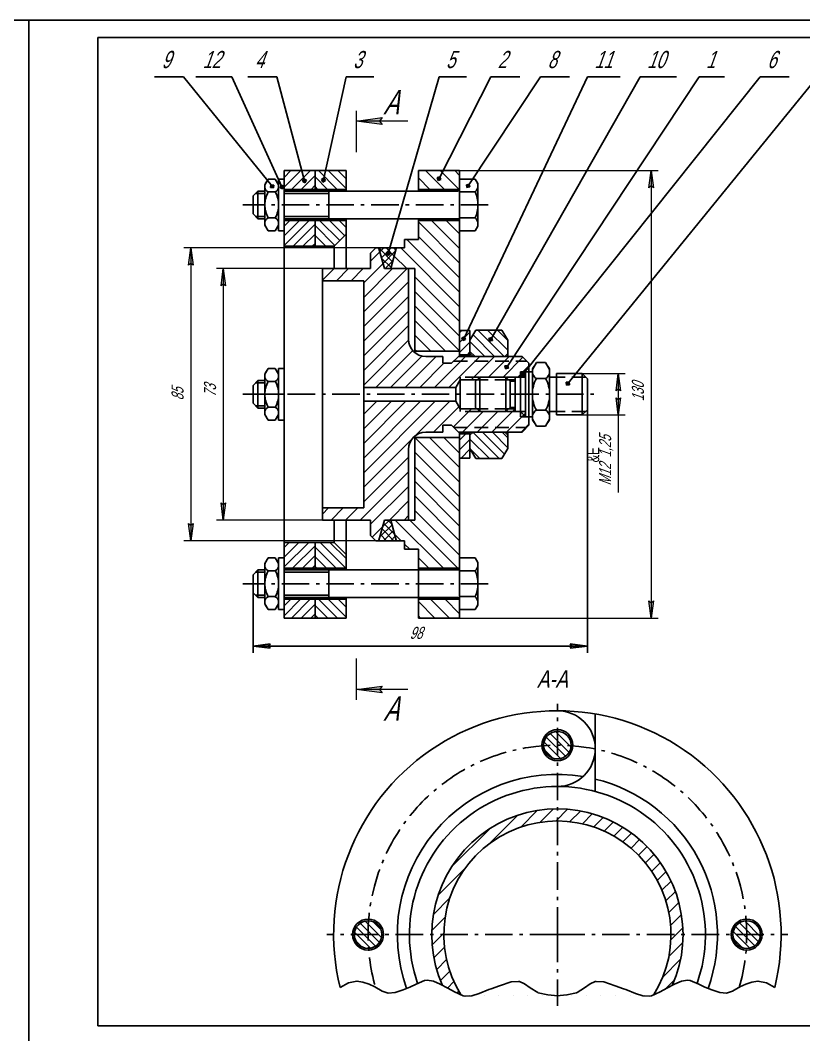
# Model space of a CAD drawing. Extents: x 0 to 841, y 0 to 594.
# Drawn here: x 418 to 645.6, y 299.4 to 594 of the extents above; entities that cross this region are included whole.
import ezdxf

# ---------------------------------------------------------------- set-up
doc = ezdxf.new("R2010")
doc.units = 0
doc.header["$MEASUREMENT"] = 0
for name, pattern in [('K5LT32768', [0]), ('K5LT32769', [0]), ('K5LT_AXLED', [13, 8, -2, 1, -2]), ('K5LT_BASIC', [0]), ('K5LT_DASHED', [6, 4, -2]), ('K5LT_REINFORCED', [0]), ('K5LT_THIN', [0]), ('K5LT_THIN_INCLUDED_TO_HATCHING', [0])]:
    doc.linetypes.add(name, pattern=pattern)
doc.layers.add('LAYER0VIEW0', color=7, linetype='Continuous')
doc.styles.add('K5_DIMSTYLE', font='win_eskd.shx', dxfattribs={"width": 0.7, "oblique": 15, "bigfont": 'b_eskd.shx'})
doc.styles.add('K5_TEXTSTYLE', font='win_eskd.shx', dxfattribs={"width": 0.7, "oblique": 15, "bigfont": 'b_eskd.shx'})
doc.styles.get("Standard").update_dxf_attribs({"font": 'cad2win.shx', "width": 0.8, "oblique": 15})
doc.dimstyles.new('K5_DIMSTYLE22', dxfattribs={"dimtxt": 3.5, "dimasz": 1, "dimexe": 2, "dimexo": 0, "dimgap": 1, "dimtad": 1, "dimtxsty": 'K5_DIMSTYLE', "dimblk1": 'K5_OUTSIDE', "dimblk2": 'K5_OUTSIDE', "dimsah": 1, "dimcen": 5, "dimdle": 5, "dimclrd": 7, "dimclre": 7, "dimclrt": 7, "dimadec": 0, "dimazin": 0, "dimtfac": 0.666, "dimtdec": 4, "dimtmove": 0, "dimatfit": 3, "dimfxl": 0, "dimtvp": 1, "dimtolj": 1, "dimtzin": 0, "dimarcsym": 0})
pattern_1 = [(-45, (0, 0), (1.4142136, 1.4142136), [])]
pattern_2 = [(45, (0, 0), (-1.4142136, 1.4142136), [])]
pattern_3 = [(45, (0, 0), (-2.12132, 2.12132), [])]
pattern_4 = [(-45, (0, 0), (1.0606602, 1.0606602), [])]

# ---------------------------------------------------------------- blocks, each defined once
blk = doc.blocks.new('*D114')
at = {"layer": 'LAYER0VIEW0'}
for points in [[(-97.14, 0), (-92.14, 0.66), (-92.64, 0)], [(-92.14, -0.66), (-92.64, 0), (-97.14, 0)], [(0, 0), (-5, 0.66), (-4.5, 0)], [(-5, -0.66), (0, 0), (-4.5, 0)]]:
    blk.add_hatch(color=7, dxfattribs=at).paths.add_polyline_path(points)
at = {"layer": 'LAYER0VIEW0', "color": 7, "linetype": 'K5LT_THIN'}
for p, q in [((0, 73.08), (0, -2)), ((-97.14, 18.08), (-97.14, -2)), ((0, 0), (-97.14, 0))]:
    blk.add_line(p, q, dxfattribs=at)
at = {"layer": 'LAYER0VIEW0', "color": 7, "linetype": 'K5LT32768'}
for p, q in [((-97.14, 0), (-92.14, 0.66)), ((-92.14, -0.66), (-97.14, 0)), ((-92.14, 0.66), (-92.64, 0)), ((-92.64, 0), (-92.14, -0.66)), ((-4.5, 0), (-5, 0.66)), ((-5, 0.66), (0, 0)), ((0, 0), (-5, -0.66)), ((-5, -0.66), (-4.5, 0))]:
    blk.add_line(p, q, dxfattribs=at)
at = {"layer": 'LAYER0VIEW0', "color": 7, "style": 'K5_TEXTSTYLE', "oblique": 20, "width": 0.7}
blk.add_text('98', height=3.5, dxfattribs=at).set_placement((-51.66, 2.07))
blk = doc.blocks.new('K5_OUTSIDE')
for points in [[(0, 0), (-5, 0.66), (-4.5, 0)], [(-5, -0.66), (0, 0), (-4.5, 0)]]:
    blk.add_hatch(color=7).paths.add_polyline_path(points)
at = {"color": 7, "linetype": 'K5LT_THIN'}
for p, q in [((0, 0), (-7, 0)), ((0, 0), (-5, 0.66)), ((-5, 0.66), (-4.5, 0)), ((-4.5, 0), (-5, -0.66)), ((-5, -0.66), (0, 0))]:
    blk.add_line(p, q, dxfattribs=at)
blk = doc.blocks.new('*L116')
at = {"layer": 'LAYER0VIEW0', "color": 7, "linetype": 'K5LT_THIN'}
for p, q in [((-25.56, 31.54), (-33.98, 31.54)), ((-25.56, 31.54), (0.19, -0.23)), ((-0.19, 0.23), (-0.28, -0.61)), ((0, 0), (-0.19, 0.23)), ((0.66, 0.14), (-0.19, 0.23)), ((0, 0), (-0.04, -0.42)), ((0.57, -0.7), (0.66, 0.14)), ((-0.28, -0.61), (0.57, -0.7)), ((-0.04, -0.42), (0.38, -0.47)), ((0.42, -0.04), (0, 0)), ((0.38, -0.47), (0.42, -0.04))]:
    blk.add_line(p, q, dxfattribs=at)
at = {"layer": 'LAYER0VIEW0', "color": 7, "style": 'K5_TEXTSTYLE', "oblique": 20, "width": 0.7}
blk.add_text('9', height=5, dxfattribs=at).set_placement((-31.98, 34.08))
blk = doc.blocks.new('*L117')
at = {"layer": 'LAYER0VIEW0', "color": 7, "linetype": 'K5LT_THIN'}
for p, q in [((-14.38, 31.68), (-24.92, 31.68)), ((-14.38, 31.68), (0.12, -0.27)), ((-0.12, 0.27), (-0.42, -0.52)), ((0, 0), (-0.15, -0.4)), ((0, 0), (-0.12, 0.27)), ((0.67, -0.03), (-0.12, 0.27)), ((-0.42, -0.52), (0.37, -0.82)), ((-0.15, -0.4), (0.25, -0.55)), ((0.4, -0.15), (0, 0)), ((0.25, -0.55), (0.4, -0.15)), ((0.37, -0.82), (0.67, -0.03))]:
    blk.add_line(p, q, dxfattribs=at)
at = {"layer": 'LAYER0VIEW0', "color": 7, "style": 'K5_TEXTSTYLE', "oblique": 20, "width": 0.7}
blk.add_text('12', height=5, dxfattribs=at).set_placement((-22.92, 34.21))
blk = doc.blocks.new('*L118')
at = {"layer": 'LAYER0VIEW0', "color": 7, "linetype": 'K5LT_THIN'}
for p, q in [((-7.91, 29.86), (-16.33, 29.86)), ((-7.91, 29.86), (0.08, -0.29)), ((-0.08, 0.29), (-0.5, -0.44)), ((0, 0), (-0.21, -0.37)), ((0, 0), (-0.08, 0.29)), ((0.66, -0.14), (-0.08, 0.29)), ((0.37, -0.21), (0, 0)), ((-0.5, -0.44), (0.23, -0.87)), ((-0.21, -0.37), (0.15, -0.58)), ((0.15, -0.58), (0.37, -0.21)), ((0.23, -0.87), (0.66, -0.14))]:
    blk.add_line(p, q, dxfattribs=at)
at = {"layer": 'LAYER0VIEW0', "color": 7, "style": 'K5_TEXTSTYLE', "oblique": 20, "width": 0.7}
blk.add_text('4', height=5, dxfattribs=at).set_placement((-14.33, 32.4))
blk = doc.blocks.new('*L119')
at = {"layer": 'LAYER0VIEW0', "color": 7, "linetype": 'K5LT_THIN'}
for p, q in [((6.53, 29.65), (-0.06, -0.29)), ((6.53, 29.65), (14.56, 29.65)), ((0.06, 0.29), (-0.65, -0.16)), ((0, 0), (-0.36, -0.23)), ((0, 0), (0.06, 0.29)), ((0.23, -0.36), (0, 0)), ((0.52, -0.42), (0.06, 0.29)), ((-0.65, -0.16), (-0.19, -0.88)), ((-0.36, -0.23), (-0.13, -0.59)), ((-0.19, -0.88), (0.52, -0.42)), ((-0.13, -0.59), (0.23, -0.36))]:
    blk.add_line(p, q, dxfattribs=at)
at = {"layer": 'LAYER0VIEW0', "color": 7, "style": 'K5_TEXTSTYLE', "oblique": 20, "width": 0.7}
blk.add_text('3', height=5, dxfattribs=at).set_placement((8.53, 32.18))
blk = doc.blocks.new('*L120')
at = {"layer": 'LAYER0VIEW0', "color": 7, "linetype": 'K5LT_THIN'}
for p, q in [((14.71, 51), (-0.08, -0.29)), ((14.71, 51), (22.74, 51)), ((0.08, 0.29), (-0.66, -0.12)), ((0, 0), (-0.37, -0.21)), ((0, 0), (0.08, 0.29)), ((0.49, -0.45), (0.08, 0.29)), ((-0.66, -0.12), (-0.25, -0.86)), ((-0.37, -0.21), (-0.17, -0.58)), ((-0.25, -0.86), (0.49, -0.45)), ((-0.17, -0.58), (0.21, -0.37)), ((0.21, -0.37), (0, 0))]:
    blk.add_line(p, q, dxfattribs=at)
at = {"layer": 'LAYER0VIEW0', "color": 7, "style": 'K5_TEXTSTYLE', "oblique": 20, "width": 0.7}
blk.add_text('5', height=5, dxfattribs=at).set_placement((16.71, 53.54))
blk = doc.blocks.new('*L121')
at = {"layer": 'LAYER0VIEW0', "color": 7, "linetype": 'K5LT_THIN'}
for p, q in [((14.87, 29.25), (-0.14, -0.27)), ((14.87, 29.25), (23.3, 29.25)), ((0.14, 0.27), (-0.67, 0)), ((-0.67, 0), (-0.41, -0.8)), ((0, 0), (-0.4, -0.13)), ((0, 0), (0.14, 0.27)), ((0.4, -0.54), (0.14, 0.27)), ((-0.41, -0.8), (0.4, -0.54)), ((-0.4, -0.13), (-0.27, -0.53)), ((-0.27, -0.53), (0.13, -0.4)), ((0.13, -0.4), (0, 0))]:
    blk.add_line(p, q, dxfattribs=at)
at = {"layer": 'LAYER0VIEW0', "color": 7, "style": 'K5_TEXTSTYLE', "oblique": 20, "width": 0.7}
blk.add_text('2', height=5, dxfattribs=at).set_placement((16.87, 31.79))
blk = doc.blocks.new('*L122')
at = {"layer": 'LAYER0VIEW0', "color": 7, "linetype": 'K5LT_THIN'}
for p, q in [((20.89, 31.38), (-0.17, -0.25)), ((20.89, 31.38), (29.31, 31.38)), ((0.17, 0.25), (-0.67, 0.08)), ((-0.67, 0.08), (-0.5, -0.75)), ((0, 0), (-0.42, -0.08)), ((0, 0), (0.17, 0.25)), ((0.08, -0.42), (0, 0)), ((0.33, -0.58), (0.17, 0.25)), ((-0.5, -0.75), (0.33, -0.58)), ((-0.42, -0.08), (-0.33, -0.5)), ((-0.33, -0.5), (0.08, -0.42))]:
    blk.add_line(p, q, dxfattribs=at)
at = {"layer": 'LAYER0VIEW0', "color": 7, "style": 'K5_TEXTSTYLE', "oblique": 20, "width": 0.7}
blk.add_text('8', height=5, dxfattribs=at).set_placement((22.89, 33.92))
blk = doc.blocks.new('*L123')
at = {"layer": 'LAYER0VIEW0', "color": 7, "linetype": 'K5LT_THIN'}
for p, q in [((35.81, 75.75), (-0.13, -0.27)), ((35.81, 75.75), (45.29, 75.75)), ((0.13, 0.27), (-0.67, -0.01)), ((0, 0), (-0.4, -0.14)), ((0, 0), (0.13, 0.27)), ((0.41, -0.53), (0.13, 0.27)), ((-0.67, -0.01), (-0.38, -0.81)), ((-0.4, -0.14), (-0.26, -0.54)), ((-0.38, -0.81), (0.41, -0.53)), ((-0.26, -0.54), (0.14, -0.4)), ((0.14, -0.4), (0, 0))]:
    blk.add_line(p, q, dxfattribs=at)
at = {"layer": 'LAYER0VIEW0', "color": 7, "style": 'K5_TEXTSTYLE', "oblique": 20, "width": 0.7}
blk.add_text('11', height=5, dxfattribs=at).set_placement((37.81, 78.28))
blk = doc.blocks.new('*L124')
at = {"layer": 'LAYER0VIEW0', "color": 7, "linetype": 'K5LT_THIN'}
for p, q in [((43.27, 75.97), (-0.15, -0.26)), ((43.27, 75.97), (53.81, 75.97)), ((0.15, 0.26), (-0.67, 0.04)), ((-0.67, 0.04), (-0.45, -0.78)), ((0, 0), (-0.41, -0.11)), ((0, 0), (0.15, 0.26)), ((0.37, -0.56), (0.15, 0.26)), ((-0.45, -0.78), (0.37, -0.56)), ((-0.41, -0.11), (-0.3, -0.52)), ((-0.3, -0.52), (0.11, -0.41)), ((0.11, -0.41), (0, 0))]:
    blk.add_line(p, q, dxfattribs=at)
at = {"layer": 'LAYER0VIEW0', "color": 7, "style": 'K5_TEXTSTYLE', "oblique": 20, "width": 0.7}
blk.add_text('10', height=5, dxfattribs=at).set_placement((45.27, 78.51))
blk = doc.blocks.new('*L125')
at = {"layer": 'LAYER0VIEW0', "color": 7, "linetype": 'K5LT_THIN'}
for p, q in [((55.72, 84.02), (-0.17, -0.25)), ((55.72, 84.02), (63.09, 84.02)), ((0.17, 0.25), (-0.67, 0.08)), ((-0.67, 0.08), (-0.5, -0.75)), ((0, 0), (-0.42, -0.08)), ((0, 0), (0.17, 0.25)), ((0.08, -0.42), (0, 0)), ((0.33, -0.58), (0.17, 0.25)), ((-0.5, -0.75), (0.33, -0.58)), ((-0.42, -0.08), (-0.33, -0.5)), ((-0.33, -0.5), (0.08, -0.42))]:
    blk.add_line(p, q, dxfattribs=at)
at = {"layer": 'LAYER0VIEW0', "color": 7, "style": 'K5_TEXTSTYLE', "oblique": 20, "width": 0.7}
blk.add_text('1', height=5, dxfattribs=at).set_placement((57.72, 86.55))
blk = doc.blocks.new('*L126')
at = {"layer": 'LAYER0VIEW0', "color": 7, "linetype": 'K5LT_THIN'}
for p, q in [((68.84, 86.24), (-0.19, -0.23)), ((68.84, 86.24), (77.27, 86.24)), ((0.19, 0.23), (-0.66, 0.14)), ((-0.66, 0.14), (-0.56, -0.7)), ((0, 0), (-0.42, -0.05)), ((0, 0), (0.19, 0.23)), ((0.28, -0.61), (0.19, 0.23)), ((-0.56, -0.7), (0.28, -0.61)), ((-0.42, -0.05), (-0.37, -0.47)), ((-0.37, -0.47), (0.05, -0.42)), ((0.05, -0.42), (0, 0))]:
    blk.add_line(p, q, dxfattribs=at)
at = {"layer": 'LAYER0VIEW0', "color": 7, "style": 'K5_TEXTSTYLE', "oblique": 20, "width": 0.7}
blk.add_text('6', height=5, dxfattribs=at).set_placement((70.84, 88.78))
blk = doc.blocks.new('*L127')
at = {"layer": 'LAYER0VIEW0', "color": 7, "linetype": 'K5LT_THIN'}
for p, q in [((72.4, 88.81), (-0.19, -0.23)), ((72.4, 88.81), (80.82, 88.81)), ((0.19, 0.23), (-0.65, 0.15)), ((-0.65, 0.15), (-0.57, -0.7)), ((0, 0), (-0.42, -0.04)), ((0, 0), (0.19, 0.23)), ((0.28, -0.61), (0.19, 0.23)), ((-0.57, -0.7), (0.28, -0.61)), ((-0.42, -0.04), (-0.38, -0.47)), ((-0.38, -0.47), (0.04, -0.42)), ((0.04, -0.42), (0, 0))]:
    blk.add_line(p, q, dxfattribs=at)
at = {"layer": 'LAYER0VIEW0', "color": 7, "style": 'K5_TEXTSTYLE', "oblique": 20, "width": 0.7}
blk.add_text('7', height=5, dxfattribs=at).set_placement((74.4, 91.35))
blk = doc.blocks.new('*U185')
at = {"layer": 'LAYER0VIEW0', "color": 5, "linetype": 'K5LT_BASIC'}
for p, q in [((-3.77, 7.51), (-8.3, 7.51)), ((-8.3, 7.51), (-8.3, 0)), ((-3, 6.18), (-3.77, 7.51)), ((-3, 0), (-3, 6.18)), ((-66.9, 4), (-68.3, 2.6)), ((-66.9, 4), (-66.9, 0)), ((-64.9, 4), (-66.9, 4)), ((-8.9, 4), (-59.3, 4)), ((-46.3, 4), (-46.3, 0)), ((-3.77, 3.75), (-8.3, 3.75)), ((-68.3, 2.6), (-68.3, 0)), ((-68.3, -2.6), (-68.3, 0)), ((-66.9, -4), (-66.9, 0)), ((-46.3, -4), (-46.3, 0)), ((-8.3, -7.51), (-8.3, 0)), ((-3, 0), (-3, -6.18)), ((-66.9, -4), (-68.3, -2.6)), ((-64.9, -4), (-66.9, -4)), ((-8.9, -4), (-59.3, -4)), ((-3.77, -3.75), (-8.3, -3.75)), ((-3.77, -7.51), (-8.3, -7.51)), ((-3, -6.18), (-3.77, -7.51))]:
    blk.add_line(p, q, dxfattribs=at)
at = {"layer": 'LAYER0VIEW0', "color": 7, "linetype": 'K5LT_THIN'}
for p, q in [((-64.9, 3.32), (-67.58, 3.32)), ((-46.3, 3.32), (-59.3, 3.32)), ((-64.9, -3.32), (-67.58, -3.32)), ((-46.3, -3.32), (-59.3, -3.32))]:
    blk.add_line(p, q, dxfattribs=at)
at = {"layer": 'LAYER0VIEW0', "color": 7, "linetype": 'K5LT_AXLED'}
blk.add_line((0, 0), (-71.3, 0), dxfattribs=at)
at = {"layer": 'LAYER0VIEW0', "color": 5, "linetype": 'K5LT_BASIC'}
for centre, radius, start, end in [((-5.43, 5.53), 2.43, 313.0482, 32.769), ((-8.9, 4.6), 0.6, 270, 0), ((-12.55, 0), 9.55, 0, 23.1373), ((-12.55, 0), 9.55, 336.8627, 0), ((-8.9, -4.6), 0.6, 0, 90), ((-5.43, -5.53), 2.43, 327.231, 46.9518)]:
    blk.add_arc(centre, radius, start, end, dxfattribs=at)
blk = doc.blocks.new('*U186')
at = {"layer": 'LAYER0VIEW0', "color": 5, "linetype": 'K5LT_BASIC'}
for p, q in [((0, 5.85), (0.96, 7.51)), ((0.96, 7.51), (3.04, 7.51)), ((3.04, 7.51), (4, 5.85)), ((0, 0), (0, 5.85)), ((0.96, 3.75), (3.04, 3.75)), ((4, 5.85), (4, 0)), ((0, 0), (0, -5.85)), ((4, -5.85), (4, 0)), ((0, -5.85), (0.96, -7.51)), ((0.96, -3.75), (3.04, -3.75)), ((3.04, -7.51), (4, -5.85)), ((0.96, -7.51), (3.04, -7.51))]:
    blk.add_line(p, q, dxfattribs=at)
for centre, radius, start, end in [((1.88, 5.41), 1.89, 137.7836, 240.7756), ((2.12, 5.41), 1.89, 299.2244, 42.2164), ((7.84, 0), 7.84, 151.4211, 180), ((-3.84, 0), 7.84, 0, 28.5789), ((7.84, 0), 7.84, 180, 208.5789), ((-3.84, 0), 7.84, 331.4211, 0), ((1.88, -5.41), 1.89, 119.2244, 222.2164), ((2.12, -5.41), 1.89, 317.7836, 60.7756)]:
    blk.add_arc(centre, radius, start, end, dxfattribs=at)
blk = doc.blocks.new('*U187')
at = {"layer": 'LAYER0VIEW0', "color": 5, "linetype": 'K5LT_BASIC'}
for p, q in [((0, 0), (0, 7.5)), ((0, 7.5), (1.6, 7.5)), ((1.6, 7.5), (1.6, 0)), ((0, 0), (0, -7.5)), ((1.6, -7.5), (1.6, 0)), ((0, -7.5), (1.6, -7.5))]:
    blk.add_line(p, q, dxfattribs=at)
blk = doc.blocks.new('*U188')
at = {"layer": 'LAYER0VIEW0', "color": 5, "linetype": 'K5LT_BASIC'}
for p, q in [((0, 5.85), (0.96, 7.51)), ((0.96, 7.51), (3.04, 7.51)), ((3.04, 7.51), (4, 5.85)), ((0, 0), (0, 5.85)), ((0.96, 3.75), (3.04, 3.75)), ((4, 5.85), (4, 0)), ((0, 0), (0, -5.85)), ((4, -5.85), (4, 0)), ((0, -5.85), (0.96, -7.51)), ((0.96, -3.75), (3.04, -3.75)), ((3.04, -7.51), (4, -5.85)), ((0.96, -7.51), (3.04, -7.51))]:
    blk.add_line(p, q, dxfattribs=at)
for centre, radius, start, end in [((1.88, 5.41), 1.89, 137.7836, 240.7756), ((2.12, 5.41), 1.89, 299.2244, 42.2164), ((7.84, 0), 7.84, 151.4211, 180), ((-3.84, 0), 7.84, 0, 28.5789), ((7.84, 0), 7.84, 180, 208.5789), ((-3.84, 0), 7.84, 331.4211, 0), ((1.88, -5.41), 1.89, 119.2244, 222.2164), ((2.12, -5.41), 1.89, 317.7836, 60.7756)]:
    blk.add_arc(centre, radius, start, end, dxfattribs=at)
blk = doc.blocks.new('*U189')
at = {"layer": 'LAYER0VIEW0', "color": 5, "linetype": 'K5LT_BASIC'}
for p, q in [((0, 0), (0, 7.5)), ((0, 7.5), (1.6, 7.5)), ((1.6, 7.5), (1.6, 0)), ((0, 0), (0, -7.5)), ((1.6, -7.5), (1.6, 0)), ((0, -7.5), (1.6, -7.5))]:
    blk.add_line(p, q, dxfattribs=at)
blk = doc.blocks.new('*U190')
at = {"layer": 'LAYER0VIEW0', "color": 5, "linetype": 'K5LT_BASIC'}
for p, q in [((-3.77, 7.51), (-8.3, 7.51)), ((-8.3, 7.51), (-8.3, 0)), ((-3, 6.18), (-3.77, 7.51)), ((-3, 0), (-3, 6.18)), ((-66.9, 4), (-68.3, 2.6)), ((-66.9, 4), (-66.9, 0)), ((-64.9, 4), (-66.9, 4)), ((-8.9, 4), (-59.3, 4)), ((-46.3, 4), (-46.3, 0)), ((-3.77, 3.75), (-8.3, 3.75)), ((-68.3, 2.6), (-68.3, 0)), ((-68.3, -2.6), (-68.3, 0)), ((-66.9, -4), (-66.9, 0)), ((-46.3, -4), (-46.3, 0)), ((-8.3, -7.51), (-8.3, 0)), ((-3, 0), (-3, -6.18)), ((-66.9, -4), (-68.3, -2.6)), ((-64.9, -4), (-66.9, -4)), ((-8.9, -4), (-59.3, -4)), ((-3.77, -3.75), (-8.3, -3.75)), ((-3.77, -7.51), (-8.3, -7.51)), ((-3, -6.18), (-3.77, -7.51))]:
    blk.add_line(p, q, dxfattribs=at)
at = {"layer": 'LAYER0VIEW0', "color": 7, "linetype": 'K5LT_THIN'}
for p, q in [((-64.9, 3.32), (-67.58, 3.32)), ((-46.3, 3.32), (-59.3, 3.32)), ((-64.9, -3.32), (-67.58, -3.32)), ((-46.3, -3.32), (-59.3, -3.32))]:
    blk.add_line(p, q, dxfattribs=at)
at = {"layer": 'LAYER0VIEW0', "color": 7, "linetype": 'K5LT_AXLED'}
blk.add_line((0, 0), (-71.3, 0), dxfattribs=at)
at = {"layer": 'LAYER0VIEW0', "color": 5, "linetype": 'K5LT_BASIC'}
for centre, radius, start, end in [((-5.43, 5.53), 2.43, 313.0482, 32.769), ((-8.9, 4.6), 0.6, 270, 0), ((-12.55, 0), 9.55, 0, 23.1373), ((-12.55, 0), 9.55, 336.8627, 0), ((-8.9, -4.6), 0.6, 0, 90), ((-5.43, -5.53), 2.43, 327.231, 46.9518)]:
    blk.add_arc(centre, radius, start, end, dxfattribs=at)
blk = doc.blocks.new('*U191')
at = {"layer": 'LAYER0VIEW0', "color": 5, "linetype": 'K5LT_BASIC'}
for p, q in [((-7.6, 4), (-9, 2.6)), ((-7.6, 4), (-7.6, 0)), ((-5.6, 4), (-7.6, 4)), ((-9, 2.6), (-9, 0)), ((-9, -2.6), (-9, 0)), ((-7.6, -4), (-7.6, 0)), ((-7.6, -4), (-9, -2.6)), ((-5.6, -4), (-7.6, -4))]:
    blk.add_line(p, q, dxfattribs=at)
at = {"layer": 'LAYER0VIEW0', "color": 7, "linetype": 'K5LT_THIN'}
for p, q in [((-5.6, 3.32), (-8.28, 3.32)), ((-5.6, -3.32), (-8.28, -3.32))]:
    blk.add_line(p, q, dxfattribs=at)
at = {"layer": 'LAYER0VIEW0', "color": 7, "linetype": 'K5LT_AXLED'}
blk.add_line((0, 0), (-12, 0), dxfattribs=at)
blk = doc.blocks.new('*U192')
at = {"layer": 'LAYER0VIEW0', "color": 5, "linetype": 'K5LT_BASIC'}
for p, q in [((0, 5.85), (0.96, 7.51)), ((0.96, 7.51), (3.04, 7.51)), ((3.04, 7.51), (4, 5.85)), ((0, 0), (0, 5.85)), ((0.96, 3.75), (3.04, 3.75)), ((4, 5.85), (4, 0)), ((0, 0), (0, -5.85)), ((4, -5.85), (4, 0)), ((0, -5.85), (0.96, -7.51)), ((0.96, -3.75), (3.04, -3.75)), ((3.04, -7.51), (4, -5.85)), ((0.96, -7.51), (3.04, -7.51))]:
    blk.add_line(p, q, dxfattribs=at)
for centre, radius, start, end in [((1.88, 5.41), 1.89, 137.7836, 240.7756), ((2.12, 5.41), 1.89, 299.2244, 42.2164), ((7.84, 0), 7.84, 151.4211, 180), ((-3.84, 0), 7.84, 0, 28.5789), ((7.84, 0), 7.84, 180, 208.5789), ((-3.84, 0), 7.84, 331.4211, 0), ((1.88, -5.41), 1.89, 119.2244, 222.2164), ((2.12, -5.41), 1.89, 317.7836, 60.7756)]:
    blk.add_arc(centre, radius, start, end, dxfattribs=at)
blk = doc.blocks.new('*U193')
at = {"layer": 'LAYER0VIEW0', "color": 5, "linetype": 'K5LT_BASIC'}
for p, q in [((0, 0), (0, 7.5)), ((0, 7.5), (1.6, 7.5)), ((1.6, 7.5), (1.6, 0)), ((0, 0), (0, -7.5)), ((1.6, -7.5), (1.6, 0)), ((0, -7.5), (1.6, -7.5))]:
    blk.add_line(p, q, dxfattribs=at)
blk = doc.blocks.new('*U194')
at = {"layer": 'LAYER0VIEW0', "color": 5, "linetype": 'K5LT_BASIC'}
for p, q in [((0, 29.5), (-3, 29.5)), ((-3, 29.5), (-3, 22)), ((0, 22), (0, 29.5)), ((-3, 22.5), (0, 22.5)), ((-3, -7.5), (-3, 0)), ((0, 0), (0, -7.5)), ((-3, -0.5), (0, -0.5)), ((0, -7.5), (-3, -7.5))]:
    blk.add_line(p, q, dxfattribs=at)
at = {"layer": 'LAYER0VIEW0', "color": 7, "linetype": 'K5LT32769'}
for p, q in [((-2.33, 29.5), (-3, 28.83)), ((-3, 26), (0, 29)), ((0, 26.18), (-3, 23.18)), ((-0.85, 22.5), (0, 23.35)), ((-1.22, -0.5), (-3, -2.28)), ((-3, -5.11), (0, -2.11)), ((0, -4.94), (-2.56, -7.5))]:
    blk.add_line(p, q, dxfattribs=at)
blk = doc.blocks.new('*U195')
at = {"layer": 'LAYER0VIEW0', "color": 5, "linetype": 'K5LT_BASIC'}
for p, q in [((-3.85, 9.24), (-5, 7.25)), ((-1.15, 9.24), (-3.85, 9.24)), ((0, 7.25), (-1.15, 9.24)), ((-5, 7.25), (-5, 0)), ((0, 0), (0, 7.25)), ((-1.15, 4.62), (-3.85, 4.62)), ((-5, -7.25), (-5, 0)), ((0, 0), (0, -7.25)), ((-1.15, -4.62), (-3.85, -4.62)), ((-3.85, -9.24), (-5, -7.25)), ((0, -7.25), (-1.15, -9.24)), ((-1.15, -9.24), (-3.85, -9.24))]:
    blk.add_line(p, q, dxfattribs=at)
for centre, radius, start, end in [((-2.62, 6.67), 2.4, 139.008, 238.9806), ((-2.38, 6.67), 2.4, 301.0195, 40.992), ((4.87, 0), 9.87, 152.0947, 180), ((-9.87, 0), 9.87, 0, 27.9053), ((4.87, 0), 9.87, 180, 207.9053), ((-9.87, 0), 9.87, 332.0947, 0), ((-2.62, -6.67), 2.4, 121.0194, 220.992), ((-2.38, -6.67), 2.4, 319.008, 58.9805)]:
    blk.add_arc(centre, radius, start, end, dxfattribs=at)
blk = doc.blocks.new('*S197')
at = {"layer": 'LAYER0VIEW0', "color": 7, "linetype": 'K5LT_THIN'}
blk.add_line((0, 594), (841, 594), dxfattribs=at)

msp = doc.modelspace()

# ---------------------------------------------------------------- hatches: boundary and pattern name
at = {"layer": 'LAYER0VIEW0', "lineweight": 0}
for points in [[(522.373, 564.738), (523.123, 565.726), (515.623, 564.738)], [(523.123, 563.751), (522.373, 564.738), (515.623, 564.738)], [(601.298, 545.893), (601.298, 550.393), (600.64, 545.393)], [(601.956, 545.393), (601.298, 550.393), (601.298, 545.893)], [(467.552, 523.393), (467.552, 527.893), (466.893, 522.893)], [(468.21, 522.893), (467.552, 527.893), (467.552, 523.393)], [(476.987, 517.393), (476.987, 521.893), (476.329, 516.893)], [(477.645, 516.893), (476.987, 521.893), (476.987, 517.393)], [(591.744, 486.893), (591.744, 491.393), (591.086, 486.393)], [(592.402, 486.393), (591.744, 491.393), (591.744, 486.893)], [(591.744, 479.393), (591.744, 483.893), (591.086, 484.393)], [(591.744, 479.393), (592.402, 484.393), (591.744, 483.893)], [(476.987, 448.893), (476.987, 453.393), (476.329, 453.893)], [(476.987, 448.893), (477.645, 453.893), (476.987, 453.393)], [(467.552, 442.893), (467.552, 447.393), (466.893, 447.893)], [(467.552, 442.893), (468.21, 447.893), (467.552, 447.393)], [(601.298, 420.393), (601.298, 424.893), (600.64, 425.393)], [(601.298, 420.393), (601.956, 425.393), (601.298, 424.893)], [(522.373, 399.661), (523.123, 400.649), (515.623, 399.661)], [(523.123, 398.674), (522.373, 399.661), (515.623, 399.661)]]:
    msp.add_hatch(color=7, dxfattribs=at).paths.add_polyline_path(points)
at = {"layer": 'LAYER0VIEW0'}
h = msp.add_hatch(dxfattribs=at)
h.set_pattern_fill('МЕТАЛЛ', color=256, style=0, pattern_type=0)
h.set_pattern_definition(pattern_2)
h.paths.add_polyline_path([(494.652, 528.393), (503.652, 528.393), (503.652, 535.893), (494.652, 535.893)])
h.paths.add_polyline_path([(494.652, 544.893), (503.652, 544.893), (503.652, 550.393), (494.652, 550.393)])
h = msp.add_hatch(dxfattribs=at)
h.set_pattern_fill('МЕТАЛЛ', color=256, style=0, pattern_type=0)
h.set_pattern_definition(pattern_1)
h.paths.add_polyline_path([(512.652, 550.393), (503.652, 550.393), (503.652, 544.893), (512.652, 544.893)])
h.paths.add_polyline_path([(509.152, 528.393), (512.652, 531.893), (512.652, 535.893), (503.652, 535.893), (503.652, 528.393)])
h = msp.add_hatch(dxfattribs=at)
h.set_pattern_fill('МЕТАЛЛ', color=256, style=0, pattern_type=0)
h.set_pattern_definition([(-45, (0, 0), (2.12132, 2.12132), [])])
h.paths.add_polyline_path([(545.652, 550.393), (533.652, 550.393), (533.652, 544.893), (545.652, 544.893)])
edge = h.paths.add_edge_path()
edge.add_line((545.652, 497.893), (545.652, 535.893))
edge.add_line((545.652, 535.893), (533.652, 535.893))
edge.add_line((533.652, 535.893), (533.652, 530.393))
edge.add_line((533.652, 530.393), (529.652, 530.393))
edge.add_line((529.652, 530.393), (529.652, 527.893))
edge.add_line((529.652, 527.893), (527.414, 527.893))
edge.add_arc((527.414, 527.693), 0.2, 90, 165)
edge.add_line((527.22, 527.745), (525.652, 521.893))
edge.add_line((525.652, 521.893), (532.652, 521.893))
edge.add_line((532.652, 521.893), (532.652, 497.893))
edge.add_line((532.652, 497.893), (545.652, 497.893))
edge = h.paths.add_edge_path()
edge.add_line((545.652, 434.893), (545.652, 472.893))
edge.add_line((545.652, 472.893), (532.652, 472.893))
edge.add_line((532.652, 472.893), (532.652, 448.893))
edge.add_line((532.652, 448.893), (525.652, 448.893))
edge.add_line((525.652, 448.893), (527.22, 443.041))
edge.add_arc((527.414, 443.093), 0.2, 195, 270)
edge.add_line((527.414, 442.893), (529.652, 442.893))
edge.add_line((529.652, 442.893), (529.652, 440.393))
edge.add_line((529.652, 440.393), (533.652, 440.393))
edge.add_line((533.652, 440.393), (533.652, 434.893))
edge.add_line((533.652, 434.893), (545.652, 434.893))
h.paths.add_polyline_path([(545.652, 425.893), (533.652, 425.893), (533.652, 420.393), (545.652, 420.393)])
h = msp.add_hatch(dxfattribs=at)
h.set_pattern_fill('МЕТАЛЛ', color=256, style=0, pattern_type=0)
h.set_pattern_definition(pattern_3)
edge = h.paths.add_edge_path()
edge.add_line((517.788, 518.393), (517.788, 487.393))
edge.add_line((517.788, 487.393), (544.524, 487.393))
edge.add_line((544.524, 487.393), (545.788, 489.583))
edge.add_line((545.788, 489.583), (550.678, 489.583))
edge.add_line((550.678, 489.583), (551.488, 490.393))
edge.add_line((551.488, 490.393), (559.088, 490.393))
edge.add_line((559.088, 490.393), (559.898, 489.583))
edge.add_line((559.898, 489.583), (561.788, 489.583))
edge.add_line((561.788, 489.583), (561.788, 490.393))
edge.add_line((561.788, 490.393), (563.288, 490.393))
edge.add_line((563.288, 490.393), (563.288, 491.893))
edge.add_line((563.288, 491.893), (564.788, 491.893))
edge.add_line((564.788, 491.893), (565.788, 491.893))
edge.add_line((565.788, 491.893), (565.788, 494.393))
edge.add_line((565.788, 494.393), (563.788, 496.393))
edge.add_line((563.788, 496.393), (545.288, 496.393))
edge.add_line((545.288, 496.393), (543.288, 494.393))
edge.add_line((543.288, 494.393), (540.788, 494.393))
edge.add_line((540.788, 494.393), (540.788, 496.393))
edge.add_line((540.788, 496.393), (535.788, 496.393))
edge.add_arc((535.788, 501.393), 5, 540, 630, ccw=False)
edge.add_line((530.788, 501.393), (530.788, 521.893))
edge.add_line((530.788, 521.893), (523.788, 521.893))
edge.add_line((523.788, 521.893), (522.22, 527.745))
edge.add_arc((522.027, 527.693), 0.2, 15, 90)
edge.add_line((522.027, 527.893), (521.288, 527.893))
edge.add_line((521.288, 527.893), (519.788, 526.393))
edge.add_line((519.788, 526.393), (519.788, 521.893))
edge.add_line((519.788, 521.893), (505.788, 521.893))
edge.add_line((505.788, 521.893), (505.788, 518.393))
edge.add_line((505.788, 518.393), (517.788, 518.393))
edge = h.paths.add_edge_path()
edge.add_line((517.788, 483.393), (517.788, 452.393))
edge.add_line((517.788, 452.393), (505.788, 452.393))
edge.add_line((505.788, 452.393), (505.788, 448.893))
edge.add_line((505.788, 448.893), (519.788, 448.893))
edge.add_line((519.788, 448.893), (519.788, 444.393))
edge.add_line((519.788, 444.393), (521.288, 442.893))
edge.add_line((521.288, 442.893), (522.027, 442.893))
edge.add_arc((522.027, 443.093), 0.2, 270, 345)
edge.add_line((522.22, 443.041), (523.788, 448.893))
edge.add_line((523.788, 448.893), (525.652, 448.893))
edge.add_line((525.652, 448.893), (530.788, 448.893))
edge.add_line((530.788, 448.893), (530.788, 469.393))
edge.add_arc((535.788, 469.393), 5, 450, 540, ccw=False)
edge.add_line((535.788, 474.393), (540.788, 474.393))
edge.add_line((540.788, 474.393), (540.788, 476.393))
edge.add_line((540.788, 476.393), (543.288, 476.393))
edge.add_line((543.288, 476.393), (545.288, 474.393))
edge.add_line((545.288, 474.393), (563.788, 474.393))
edge.add_line((563.788, 474.393), (565.788, 476.393))
edge.add_line((565.788, 476.393), (565.788, 478.893))
edge.add_line((565.788, 478.893), (564.788, 478.893))
edge.add_line((564.788, 478.893), (563.288, 478.893))
edge.add_line((563.288, 478.893), (563.288, 480.393))
edge.add_line((563.288, 480.393), (561.788, 480.393))
edge.add_line((561.788, 480.393), (561.788, 481.203))
edge.add_line((561.788, 481.203), (559.898, 481.203))
edge.add_line((559.898, 481.203), (559.088, 480.393))
edge.add_line((559.088, 480.393), (551.488, 480.393))
edge.add_line((551.488, 480.393), (550.678, 481.203))
edge.add_line((550.678, 481.203), (545.788, 481.203))
edge.add_line((545.788, 481.203), (544.524, 483.393))
edge.add_line((544.524, 483.393), (517.788, 483.393))
h = msp.add_hatch(dxfattribs=at)
h.set_pattern_fill('НЕМЕТАЛЛ', color=256, style=0, pattern_type=0)
h.set_pattern_definition([(45, (0, 0), (-1.0606602, 1.0606602), []), (135, (0, 0), (-1.0606602, -1.0606602), [])])
edge = h.paths.add_edge_path()
edge.add_line((522.22, 527.745), (523.788, 521.893))
edge.add_line((523.788, 521.893), (525.652, 521.893))
edge.add_line((525.652, 521.893), (527.22, 527.745))
edge.add_arc((527.414, 527.693), 0.2, 450, 525, ccw=False)
edge.add_line((527.414, 527.893), (522.027, 527.893))
edge.add_arc((522.027, 527.693), 0.2, 375, 450, ccw=False)
edge = h.paths.add_edge_path()
edge.add_line((527.22, 443.041), (525.652, 448.893))
edge.add_line((525.652, 448.893), (523.788, 448.893))
edge.add_line((523.788, 448.893), (522.22, 443.041))
edge.add_arc((522.027, 443.093), 0.2, 630, 705, ccw=False)
edge.add_line((522.027, 442.893), (527.414, 442.893))
edge.add_arc((527.414, 443.093), 0.2, 555, 630, ccw=False)
h = msp.add_hatch(dxfattribs=at)
h.set_pattern_fill('МЕТАЛЛ', color=256, style=0, pattern_type=0)
h.set_pattern_definition(pattern_1)
h.paths.add_polyline_path([(549.552, 496.393), (558.752, 496.393), (559.652, 497.293), (559.652, 501.093), (557.949, 504.043), (550.356, 504.043), (548.652, 501.093), (548.652, 497.293)])
h = msp.add_hatch(dxfattribs=at)
h.set_pattern_fill('НЕМЕТАЛЛ', color=256, style=0, pattern_type=0)
h.set_pattern_definition([(45, (0, 0), (-0.7071068, 0.7071068), []), (135, (0, 0), (-0.7071068, -0.7071068), [])])
h.paths.add_polyline_path([(563.288, 491.893), (563.288, 490.393), (564.788, 490.393), (564.788, 491.893)])
h.paths.add_polyline_path([(564.788, 478.893), (564.788, 480.393), (563.288, 480.393), (563.288, 478.893)])
h = msp.add_hatch(dxfattribs=at)
h.set_pattern_fill('МЕТАЛЛ', color=256, style=0, pattern_type=0)
h.set_pattern_definition(pattern_1)
h.paths.add_polyline_path([(549.552, 474.393), (558.752, 474.393), (559.652, 473.493), (559.652, 469.693), (557.949, 466.743), (550.356, 466.743), (548.652, 469.693), (548.652, 473.493)])
h = msp.add_hatch(dxfattribs=at)
h.set_pattern_fill('МЕТАЛЛ', color=256, style=0, pattern_type=0)
h.set_pattern_definition(pattern_2)
h.paths.add_polyline_path([(494.652, 442.393), (503.652, 442.393), (503.652, 434.893), (494.652, 434.893)])
h.paths.add_polyline_path([(494.652, 425.893), (503.652, 425.893), (503.652, 420.393), (494.652, 420.393)])
h = msp.add_hatch(dxfattribs=at)
h.set_pattern_fill('МЕТАЛЛ', color=256, style=0, pattern_type=0)
h.set_pattern_definition(pattern_1)
h.paths.add_polyline_path([(512.652, 420.393), (503.652, 420.393), (503.652, 425.893), (512.652, 425.893)])
h.paths.add_polyline_path([(509.152, 442.393), (512.652, 438.893), (512.652, 434.893), (503.652, 434.893), (503.652, 442.393)])
h = msp.add_hatch(dxfattribs=at)
h.set_pattern_fill('МЕТАЛЛ', color=256, style=0, pattern_type=0)
h.set_pattern_definition(pattern_4)
edge = h.paths.add_edge_path()
edge.add_arc((574.047, 383.515), 4, 0, 360)
h = msp.add_hatch(dxfattribs=at)
h.set_pattern_fill('МЕТАЛЛ', color=256, style=0, pattern_type=0)
h.set_pattern_definition(pattern_3)
edge = h.paths.add_edge_path()
edge.add_arc((574.047, 328.515), 33, 360, 572.26073, ccw=False)
edge.add_arc((574.047, 328.515), 33, 327.73927, 360, ccw=False)
edge.add_line((601.953, 310.901), (603.91, 311.904))
edge.add_line((603.91, 311.904), (605.877, 312.957))
edge.add_line((605.877, 312.957), (606.644, 313.319))
edge.add_line((606.644, 313.319), (607.415, 313.722))
edge.add_arc((574.047, 328.515), 36.5, 336.09013, 360)
edge.add_arc((574.047, 328.515), 36.5, 0, 203.90987)
edge.add_line((540.68, 313.722), (541.451, 313.319))
edge.add_line((541.451, 313.319), (542.218, 312.957))
edge.add_line((542.218, 312.957), (544.185, 311.904))
edge.add_line((544.185, 311.904), (546.142, 310.901))
h = msp.add_hatch(dxfattribs=at)
h.set_pattern_fill('МЕТАЛЛ', color=256, style=0, pattern_type=0)
h.set_pattern_definition(pattern_4)
edge = h.paths.add_edge_path()
edge.add_arc((519.047, 328.515), 4, 0, 360)
h = msp.add_hatch(dxfattribs=at)
h.set_pattern_fill('МЕТАЛЛ', color=256, style=0, pattern_type=0)
h.set_pattern_definition(pattern_4)
edge = h.paths.add_edge_path()
edge.add_arc((629.047, 328.515), 4, 0, 360)

# ---------------------------------------------------------------- linework, layer by layer
at = {"layer": 'LAYER0VIEW0', "color": 7, "linetype": 'K5LT_THIN'}
for p, q in [((420.5, 594), (420.5, 0)), ((549.552, 496.393), (558.752, 496.393)), ((549.552, 474.393), (558.752, 474.393))]:
    msp.add_line(p, q, dxfattribs=at)
at = {"layer": 'LAYER0VIEW0', "color": 5, "linetype": 'K5LT_BASIC'}
for p, q in [((440.5, 589), (440.5, 302)), ((836, 589), (440.5, 589)), ((512.652, 550.393), (494.652, 550.393)), ((494.652, 550.393), (494.652, 485.393)), ((503.652, 550.393), (503.652, 544.393)), ((512.652, 544.393), (512.652, 550.393)), ((533.652, 550.393), (545.652, 550.393)), ((533.652, 550.393), (533.652, 544.393)), ((545.652, 550.393), (545.652, 496.393)), ((494.652, 544.893), (512.652, 544.893)), ((533.652, 544.893), (545.652, 544.893)), ((503.652, 536.393), (503.652, 528.393)), ((512.652, 521.893), (512.652, 536.393)), ((533.652, 536.393), (533.652, 530.393)), ((494.652, 535.893), (512.652, 535.893)), ((533.652, 535.893), (545.652, 535.893)), ((509.152, 528.393), (512.652, 531.893)), ((533.652, 530.393), (529.652, 530.393)), ((529.652, 530.393), (529.652, 527.893)), ((494.652, 528.393), (509.152, 528.393)), ((509.152, 528.393), (509.152, 521.893)), ((519.788, 526.393), (521.288, 527.893)), ((521.288, 527.893), (522.027, 527.893)), ((521.288, 527.893), (529.652, 527.893)), ((523.788, 521.893), (522.22, 527.745)), ((525.652, 521.893), (527.22, 527.745)), ((529.652, 527.893), (527.414, 527.893)), ((519.788, 521.893), (519.788, 526.393)), ((519.788, 521.893), (505.788, 521.893)), ((505.788, 521.893), (505.788, 448.893)), ((523.788, 521.893), (530.788, 521.893)), ((525.652, 521.893), (532.652, 521.893)), ((530.788, 521.893), (530.788, 501.393)), ((532.652, 521.893), (532.652, 497.499)), ((505.788, 518.393), (517.788, 518.393)), ((517.788, 518.393), (517.788, 452.393)), ((548.652, 501.093), (550.356, 504.043)), ((550.356, 504.043), (557.949, 504.043)), ((557.949, 504.043), (559.652, 501.093)), ((548.652, 496.393), (548.652, 501.093)), ((559.652, 501.093), (559.652, 496.393)), ((532.652, 497.893), (545.652, 497.893)), ((535.788, 496.393), (540.788, 496.393)), ((540.788, 496.393), (540.788, 494.393)), ((543.288, 494.393), (545.288, 496.393)), ((545.288, 496.393), (563.788, 496.393)), ((549.552, 496.393), (548.652, 497.293)), ((559.652, 497.293), (558.752, 496.393)), ((563.788, 496.393), (565.788, 494.393)), ((540.788, 494.393), (543.288, 494.393)), ((565.788, 494.393), (565.788, 485.393)), ((545.788, 489.583), (544.524, 487.393)), ((550.678, 489.583), (545.788, 489.583)), ((545.788, 489.583), (545.788, 485.393)), ((551.488, 490.393), (550.288, 489.193)), ((550.288, 489.193), (550.288, 485.393)), ((559.088, 490.393), (551.488, 490.393)), ((551.488, 490.393), (551.488, 485.393)), ((559.088, 490.393), (560.288, 489.193)), ((559.088, 490.393), (559.088, 485.393)), ((559.898, 489.583), (561.788, 489.583)), ((560.288, 489.193), (560.288, 485.393)), ((561.788, 489.193), (560.288, 489.193)), ((560.288, 489.193), (560.288, 485.393)), ((564.788, 490.393), (561.788, 490.393)), ((561.788, 490.393), (561.788, 485.393)), ((565.788, 491.893), (563.288, 491.893)), ((563.288, 491.893), (563.288, 478.893)), ((564.788, 491.893), (563.288, 491.893)), ((563.288, 491.893), (563.288, 490.393)), ((563.288, 490.393), (564.788, 490.393)), ((564.788, 491.893), (566.788, 491.893)), ((564.788, 490.393), (564.788, 491.893)), ((564.788, 491.893), (564.788, 478.893)), ((564.788, 491.893), (564.788, 478.893)), ((566.788, 485.393), (566.788, 491.893)), ((571.788, 490.393), (573.788, 490.393)), ((573.788, 485.393), (573.788, 491.393)), ((573.788, 491.393), (581.288, 491.393)), ((573.788, 490.393), (573.788, 485.393)), ((581.288, 491.393), (582.788, 489.893)), ((581.288, 491.393), (581.288, 479.393)), ((582.788, 489.893), (582.788, 485.393)), ((517.788, 483.393), (517.788, 487.393)), ((517.788, 487.393), (544.524, 487.393)), ((544.524, 487.393), (544.524, 485.393)), ((494.652, 420.393), (494.652, 485.393)), ((544.524, 483.393), (517.788, 483.393)), ((544.524, 483.393), (544.524, 485.393)), ((545.788, 481.203), (544.524, 483.393)), ((545.788, 481.203), (545.788, 485.393)), ((550.288, 481.593), (550.288, 485.393)), ((551.488, 480.393), (551.488, 485.393)), ((559.088, 480.393), (559.088, 485.393)), ((560.288, 481.593), (560.288, 485.393)), ((560.288, 481.593), (560.288, 485.393)), ((560.288, 481.593), (560.288, 485.393)), ((561.788, 480.393), (561.788, 485.393)), ((565.788, 476.393), (565.788, 485.393)), ((566.788, 485.393), (566.788, 478.893)), ((573.788, 480.393), (573.788, 485.393)), ((573.788, 485.393), (573.788, 479.393)), ((582.788, 480.893), (582.788, 485.393)), ((550.678, 481.203), (545.788, 481.203)), ((551.488, 480.393), (550.288, 481.593)), ((559.088, 480.393), (551.488, 480.393)), ((559.088, 480.393), (560.288, 481.593)), ((559.898, 481.203), (561.788, 481.203)), ((561.788, 481.593), (560.288, 481.593)), ((564.788, 480.393), (561.788, 480.393)), ((564.788, 480.393), (563.288, 480.393)), ((563.288, 480.393), (563.288, 478.893)), ((564.788, 478.893), (564.788, 480.393)), ((571.788, 480.393), (573.788, 480.393)), ((581.288, 479.393), (582.788, 480.893)), ((563.288, 478.893), (565.788, 478.893)), ((563.288, 478.893), (564.788, 478.893)), ((564.788, 478.893), (566.788, 478.893)), ((573.788, 479.393), (581.288, 479.393)), ((535.788, 474.393), (540.788, 474.393)), ((540.788, 474.393), (540.788, 476.393)), ((540.788, 476.393), (543.288, 476.393)), ((543.288, 476.393), (545.288, 474.393)), ((545.288, 474.393), (563.788, 474.393)), ((545.652, 474.393), (545.652, 420.393)), ((548.652, 474.393), (548.652, 469.693)), ((549.552, 474.393), (548.652, 473.493)), ((559.652, 473.493), (558.752, 474.393)), ((559.652, 469.693), (559.652, 474.393)), ((563.788, 474.393), (565.788, 476.393)), ((532.652, 448.893), (532.652, 473.287)), ((532.652, 472.893), (545.652, 472.893)), ((530.788, 448.893), (530.788, 469.393)), ((548.652, 469.693), (550.356, 466.743)), ((557.949, 466.743), (559.652, 469.693)), ((550.356, 466.743), (557.949, 466.743)), ((517.788, 452.393), (505.788, 452.393)), ((505.788, 448.893), (519.788, 448.893)), ((509.152, 442.393), (509.152, 448.893)), ((512.652, 448.893), (512.652, 434.393)), ((519.788, 448.893), (519.788, 444.393)), ((523.788, 448.893), (522.22, 443.041)), ((523.788, 448.893), (530.788, 448.893)), ((525.652, 448.893), (527.22, 443.041)), ((525.652, 448.893), (532.652, 448.893)), ((494.652, 442.393), (509.152, 442.393)), ((503.652, 434.393), (503.652, 442.393)), ((509.152, 442.393), (512.652, 438.893)), ((519.788, 444.393), (521.288, 442.893)), ((521.288, 442.893), (522.027, 442.893)), ((521.288, 442.893), (529.652, 442.893)), ((529.652, 442.893), (527.414, 442.893)), ((529.652, 440.393), (529.652, 442.893)), ((533.652, 440.393), (529.652, 440.393)), ((533.652, 420.393), (533.652, 440.393)), ((494.652, 434.893), (512.652, 434.893)), ((533.652, 434.893), (545.652, 434.893)), ((494.652, 425.893), (512.652, 425.893)), ((503.652, 420.393), (503.652, 426.393)), ((512.652, 426.393), (512.652, 420.393)), ((533.652, 425.893), (545.652, 425.893)), ((512.652, 420.393), (494.652, 420.393)), ((545.652, 420.393), (533.652, 420.393)), ((585.047, 392.578), (585.047, 370.085)), ((440.5, 302), (836, 302))]:
    msp.add_line(p, q, dxfattribs=at)
at = {"layer": 'LAYER0VIEW0', "color": 132, "linetype": 'K5LT_REINFORCED', "lineweight": 0}
for p, q in [((515.623, 567.738), (515.623, 555.738)), ((515.623, 408.661), (515.623, 396.661))]:
    msp.add_line(p, q, dxfattribs=at)
at = {"layer": 'LAYER0VIEW0', "color": 7, "linetype": 'K5LT32768', "lineweight": 0}
for p, q in [((515.623, 564.738), (523.123, 565.726)), ((523.123, 565.726), (522.373, 564.738)), ((523.123, 563.751), (515.623, 564.738)), ((522.373, 564.738), (523.123, 563.751)), ((515.623, 399.661), (523.123, 400.649)), ((523.123, 400.649), (522.373, 399.661)), ((523.123, 398.674), (515.623, 399.661)), ((522.373, 399.661), (523.123, 398.674))]:
    msp.add_line(p, q, dxfattribs=at)
at = {"layer": 'LAYER0VIEW0', "color": 7, "linetype": 'K5LT_THIN', "lineweight": 0}
for p, q in [((530.623, 564.738), (515.623, 564.738)), ((530.623, 399.661), (515.623, 399.661))]:
    msp.add_line(p, q, dxfattribs=at)
at = {"layer": 'LAYER0VIEW0', "color": 7, "lineweight": 0}
for p, q in [((545.652, 550.393), (603.298, 550.393)), ((600.64, 545.393), (601.298, 550.393)), ((601.298, 550.393), (601.956, 545.393)), ((601.298, 550.393), (601.298, 420.393)), ((601.298, 545.893), (600.64, 545.393)), ((601.956, 545.393), (601.298, 545.893)), ((522.027, 527.893), (465.552, 527.893)), ((466.893, 522.893), (467.552, 527.893)), ((467.552, 527.893), (468.21, 522.893)), ((467.552, 527.893), (467.552, 442.893)), ((467.552, 523.393), (466.893, 522.893)), ((468.21, 522.893), (467.552, 523.393)), ((505.788, 521.893), (474.987, 521.893)), ((476.329, 516.893), (476.987, 521.893)), ((476.987, 521.893), (477.645, 516.893)), ((476.987, 521.893), (476.987, 448.893)), ((476.987, 517.393), (476.329, 516.893)), ((477.645, 516.893), (476.987, 517.393)), ((581.288, 491.393), (593.744, 491.393)), ((591.086, 486.393), (591.744, 491.393)), ((591.744, 491.393), (592.402, 486.393)), ((591.744, 491.393), (591.744, 479.393)), ((591.744, 486.893), (591.086, 486.393)), ((592.402, 486.393), (591.744, 486.893)), ((591.744, 479.393), (591.086, 484.393)), ((591.086, 484.393), (591.744, 483.893)), ((591.744, 483.893), (592.402, 484.393)), ((592.402, 484.393), (591.744, 479.393)), ((581.288, 479.393), (593.744, 479.393)), ((591.744, 479.393), (591.744, 456.887)), ((476.987, 448.893), (476.329, 453.893)), ((476.329, 453.893), (476.987, 453.393)), ((476.987, 453.393), (477.645, 453.893)), ((477.645, 453.893), (476.987, 448.893)), ((467.552, 442.893), (466.893, 447.893)), ((466.893, 447.893), (467.552, 447.393)), ((467.552, 447.393), (468.21, 447.893)), ((468.21, 447.893), (467.552, 442.893)), ((505.788, 448.893), (474.987, 448.893)), ((522.027, 442.893), (465.552, 442.893)), ((601.298, 420.393), (600.64, 425.393)), ((600.64, 425.393), (601.298, 424.893)), ((601.298, 424.893), (601.956, 425.393)), ((601.956, 425.393), (601.298, 420.393)), ((545.652, 420.393), (603.298, 420.393))]:
    msp.add_line(p, q, dxfattribs=at)
at = {"layer": 'LAYER0VIEW0', "color": 7, "linetype": 'K5LT_DASHED'}
for p, q in [((543.938, 495.043), (565.138, 495.043)), ((563.288, 490.393), (545.788, 490.393)), ((545.788, 490.393), (545.788, 489.583)), ((559.898, 489.583), (550.678, 489.583)), ((582.288, 490.393), (573.788, 490.393)), ((545.788, 480.393), (545.788, 481.203)), ((563.288, 480.393), (545.788, 480.393)), ((559.898, 481.203), (550.678, 481.203)), ((582.288, 480.393), (573.788, 480.393)), ((543.938, 475.743), (565.138, 475.743))]:
    msp.add_line(p, q, dxfattribs=at)
at = {"layer": 'LAYER0VIEW0', "color": 7, "linetype": 'K5LT_AXLED'}
for p, q in [((482.652, 485.393), (585.512, 485.393)), ((574.047, 328.515), (574.047, 395.515)), ((574.047, 328.515), (507.047, 328.515)), ((574.047, 328.515), (574.047, 307.81)), ((574.047, 328.515), (641.047, 328.515))]:
    msp.add_line(p, q, dxfattribs=at)
at = {"layer": 'LAYER0VIEW0', "color": 7, "linetype": 'K5LT_THIN_INCLUDED_TO_HATCHING'}
for points in [[(510.894, 313.133), (513.317, 314.539), (515.796, 315.012), (517.562, 314.715), (519.319, 314.132), (521.013, 313.317), (523.159, 312.048), (524.897, 311.489), (526.889, 311.675), (529.213, 312.471), (531.209, 313.251), (532.99, 314.087), (535.473, 315.196), (536.199, 315.306), (538.013, 314.998), (539.986, 314.093), (542.218, 312.957), (544.2, 311.895), (546.688, 310.719), (547.208, 310.609), (549.235, 310.737), (551.317, 311.448), (554.151, 312.598), (554.841, 312.81), (557.216, 313.633), (560.572, 314.774), (562.756, 314.918), (563.061, 314.866), (564.535, 314.232), (566.126, 313.076), (568.334, 311.695), (568.492, 311.636), (571.284, 310.987), (574.217, 310.755)], [(637.201, 313.133), (634.778, 314.539), (632.299, 315.012), (630.533, 314.715), (628.776, 314.132), (627.082, 313.317), (624.936, 312.048), (623.198, 311.489), (621.206, 311.675), (618.882, 312.471), (616.886, 313.251), (615.105, 314.087), (612.622, 315.196), (611.896, 315.306), (610.082, 314.998), (608.109, 314.093), (605.877, 312.957), (603.894, 311.895), (601.407, 310.719), (600.887, 310.609), (598.86, 310.737), (596.777, 311.448), (593.944, 312.598), (593.254, 312.81), (590.879, 313.633), (587.523, 314.774), (585.339, 314.918), (585.034, 314.866), (583.56, 314.232), (581.969, 313.076), (579.761, 311.695), (579.602, 311.636), (576.811, 310.987), (573.878, 310.755)]]:
    msp.add_lwpolyline(points, dxfattribs=at)
at = {"layer": 'LAYER0VIEW0', "color": 5, "linetype": 'K5LT_BASIC'}
for centre, radius in [((574.047, 383.515), 4.5), ((574.047, 383.515), 4), ((519.047, 328.515), 4.5), ((629.047, 328.515), 4.5), ((519.047, 328.515), 4), ((629.047, 328.515), 4)]:
    msp.add_circle(centre, radius, dxfattribs=at)
for centre, radius, start, end in [((522.027, 527.693), 0.2, 15, 90), ((527.414, 527.693), 0.2, 90, 165), ((535.788, 501.393), 5, 180, 270), ((535.788, 469.393), 5, 90, 180), ((522.027, 443.093), 0.2, 270, 345), ((527.414, 443.093), 0.2, 195, 270), ((574.047, 328.515), 65, 346.3114, 193.6886), ((574.047, 382.515), 11, 270, 90), ((574.047, 328.515), 46.5, 80.78942, 199.6357), ((574.047, 328.515), 43, 340.74547, 199.25453), ((574.047, 328.515), 46.5, 340.3643, 76.31645), ((574.047, 328.515), 36.5, 336.09013, 203.90987), ((574.047, 328.515), 33, 327.73927, 212.26073)]:
    msp.add_arc(centre, radius, start, end, dxfattribs=at)
at = {"layer": 'LAYER0VIEW0', "color": 7, "linetype": 'K5LT_AXLED'}
msp.add_arc((574.047, 328.515), 55, 343.82013, 196.17987, dxfattribs=at)

# ---------------------------------------------------------------- block references
at = {"layer": 'LAYER0VIEW0'}
for name, p in [('*S197', (0, 0)), ('*L116', (490.998, 546.032)), ('*L117', (493.881, 545.896)), ('*L118', (500.481, 547.709)), ('*L119', (506.118, 547.924)), ('*L120', (524.949, 526.57)), ('*L121', (539.798, 548.321)), ('*L123', (546.977, 501.822)), ('*L122', (548.283, 546.189)), ('*L124', (554.818, 501.601)), ('*L125', (559.485, 493.558)), ('*L126', (564.122, 491.329)), ('*L127', (577.264, 488.761)), ('*U185', (553.952, 540.393)), ('*U186', (489.052, 540.393)), ('*U187', (493.052, 540.393)), ('*U194', (548.652, 474.393)), ('*U192', (489.052, 485.393)), ('*U193', (493.052, 485.393)), ('*U195', (571.788, 485.393)), ('*U191', (494.652, 485.393)), ('*U190', (553.952, 430.393)), ('*U188', (489.052, 430.393)), ('*U189', (493.052, 430.393))]:
    msp.add_blockref(name, p, dxfattribs=at)

# ---------------------------------------------------------------- texts
at = {"layer": 'LAYER0VIEW0', "color": 7, "lineweight": 0, "style": 'K5_TEXTSTYLE', "oblique": 20, "width": 0.7}
for p in [(523.498, 566.738), (523.498, 390.661)]:
    msp.add_text('А', height=7, dxfattribs=at).set_placement(p)
at = {"layer": 'LAYER0VIEW0', "color": 7, "lineweight": 0, "oblique": 20, "width": 0.7}
for s, p in [('73', (474.876, 484.622)), ('130', (599.187, 483.381)), ('85', (465.44, 483.622)), ('1,25', (589.67, 467.036)), ('М12', (589.67, 458.887))]:
    msp.add_text(s, height=3.5, rotation=90, dxfattribs=at).set_placement(p)
at = {"layer": 'LAYER0VIEW0', "color": 7, "lineweight": 0, "width": 0.7}
msp.add_text('&E', height=3.5, rotation=90, dxfattribs=at).set_placement((586.193, 465.642))
at = {"layer": 'LAYER0VIEW0', "color": 7, "oblique": 15, "width": 0.8}
msp.add_text('А-А', height=5, dxfattribs=at).set_placement((568.135, 400.253))

# ---------------------------------------------------------------- dimensions: what is measured, and where the dimension line sits
at = {"layer": 'LAYER0VIEW0'}
dim = msp.add_linear_dim(base=(582.788, 412.314), p1=(582.788, 485.393), p2=(485.652, 430.393), text='98', dimstyle='K5_DIMSTYLE22', override={"dimpost": ' '}, dxfattribs=at)
dim.commit()
dim.dimension.update_dxf_attribs({"geometry": '*D114', "text_midpoint": (531.128, 414.388), "dimtype": 160, "insert": (582.788, 412.314)})

doc.saveas('drawing.dxf')
